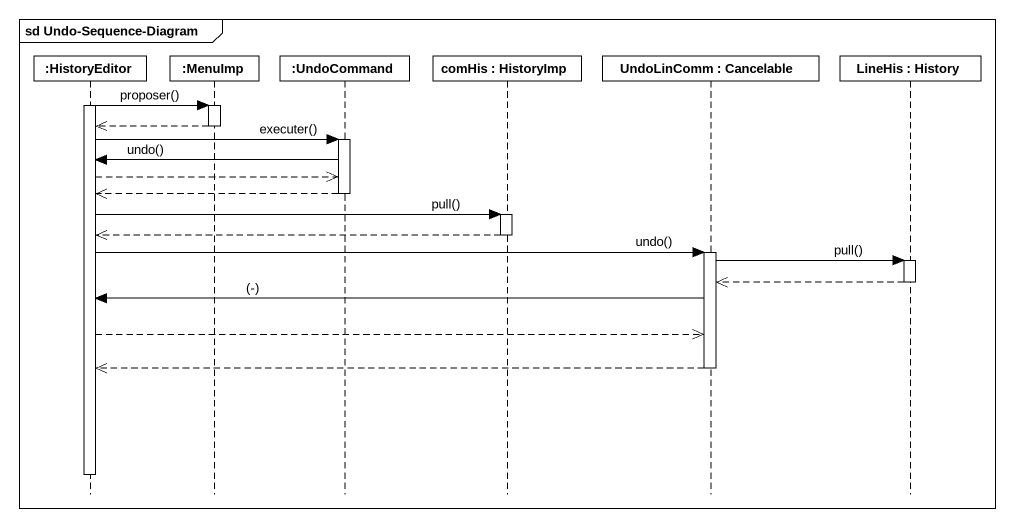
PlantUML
@startuml
mainframe sd Undo-Sequence-Diagram
hide footbox
participant ":HistoryEditor" as HistoryEditor
participant ":MenuImp" as MenuImp
participant ":UndoCommand" as UndoCommand
participant "comHis : HistoryImp" as comHis
participant "UndoLinComm : Cancelable" as UndoLinComm
participant "LineHis : History" as LineHis

activate HistoryEditor
HistoryEditor -> MenuImp : proposer()
activate MenuImp
MenuImp -->> HistoryEditor
deactivate MenuImp
HistoryEditor -> UndoCommand : executer()
activate UndoCommand
UndoCommand -> HistoryEditor : undo()
HistoryEditor -->> UndoCommand
UndoCommand -->> HistoryEditor
deactivate UndoCommand
HistoryEditor -> comHis : pull()
activate comHis
comHis -->> HistoryEditor
deactivate comHis
HistoryEditor -> UndoLinComm : undo()
activate UndoLinComm
UndoLinComm -> LineHis : pull()
activate LineHis
LineHis -->> UndoLinComm
deactivate LineHis
UndoLinComm -> HistoryEditor : (-)
HistoryEditor -->> UndoLinComm
UndoLinComm -->> HistoryEditor
deactivate UndoLinComm
deactivate HistoryEditor
@enduml
